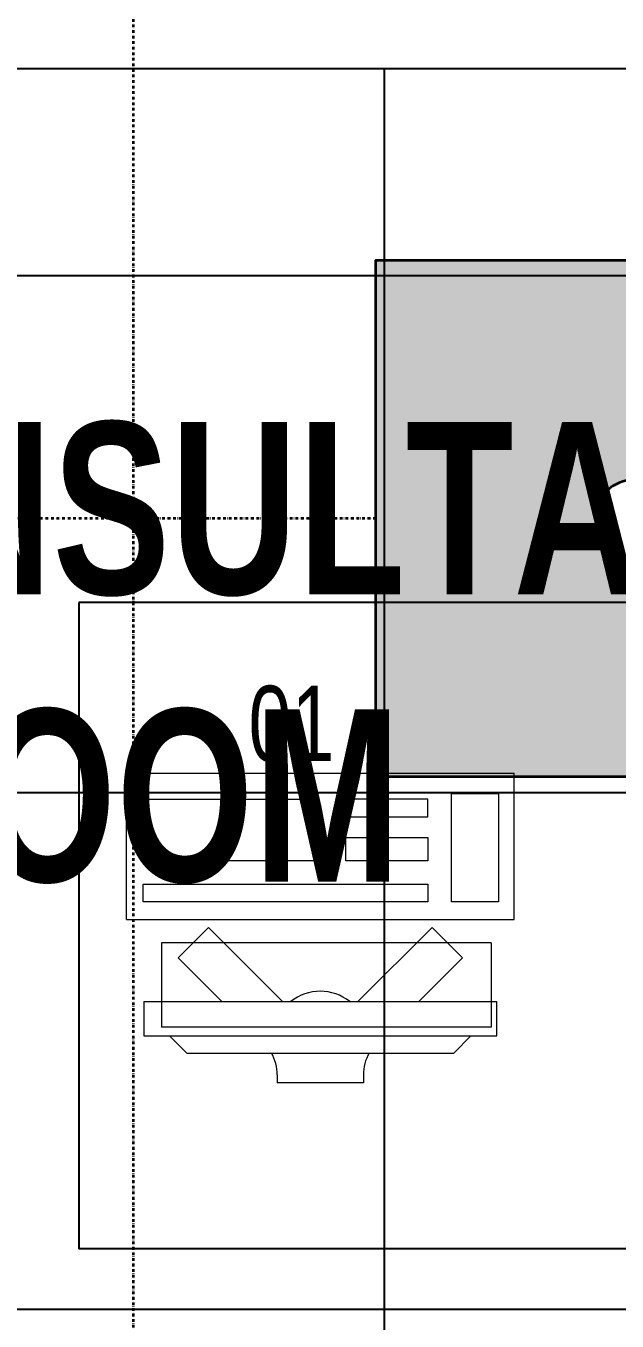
# Model space of a CAD drawing. Extents: x -12260 to 184725, y -29287 to 19916.
# Drawn here: x 41160 to 41846, y -7654 to -6150 of the extents above; entities that cross this region are included whole.
import ezdxf
from ezdxf.enums import TextEntityAlignment as Align

# ---------------------------------------------------------------- set-up
doc = ezdxf.new("R2010")
doc.units = 0
doc.header["$LTSCALE"] = 0.25
doc.linetypes.add('DASHDOT', pattern=[25.4, 12.7, -6.35, 0, -6.35])
for name, color, linetype, lineweight in [('01-First Floor-FUR$0$72_EGR_BASE_TEXT', 252, 'Continuous', 5), ('01-First Floor-FUR$0$72_EGR_EQP_TAG', 142, 'Continuous', 5), ('01-First Floor-FUR$0$LOADING', 253, 'Continuous', 5), ('01-First Floor-FUR$0$Walls', 251, 'Continuous', 5), ('E-LITE-CIRC-NUMB', 6, 'Continuous', 25), ('E-LITE-CLNG', 150, 'Continuous', 35), ('E-LITE-CLNG-CNDT', 6, 'DASHDOT', 35), ('E-LITE-CTRL', 6, 'Continuous', 25), ('E-LITE-IDEN', 6, 'Continuous', 25)]:
    doc.layers.add(name, color=color, linetype=linetype, lineweight=lineweight)
doc.layers.add('01-First Floor-FUR$0$FALSE CEILING', color=251, linetype='Continuous')
doc.styles.add('01-First Floor-FUR$0$X3G_ENTITY_257CFD', font='swisscl.ttf', dxfattribs={"height": 200})
doc.styles.add('01-First Floor-FUR$0$X3G_ENTITY_9EC9', font='swisscl.ttf', dxfattribs={"height": 0.2})
doc.styles.add('DC_SIMPLEX', font='SIMPLEX.shx', dxfattribs={"width": 0.7})

# ---------------------------------------------------------------- blocks, each defined once
blk = doc.blocks.new('*U216')
h = blk.add_hatch(color=254)
h.dxf.hatch_style = 1
h.paths.add_polyline_path([(-300, 300), (-300, -300), (300, -300), (300, 300)])
edge = h.paths.add_edge_path(flags=16)
edge.add_arc((0, 0), 45, 0, 360)
blk.add_lwpolyline([(-300, 300), (-300, -300), (300, -300), (300, 300)], close=True)
blk.add_circle((0, 0), 45)
at = {"layer": 'E-LITE-CIRC-NUMB', "style": 'DC_SIMPLEX', "width": 0.7, "flags": 8}
blk.add_attdef('CIRCUIT', text='', height=200, rotation=0, dxfattribs=at).set_placement((-473.9, 300), align=Align.RIGHT)
at = {"layer": 'E-LITE-CTRL', "style": 'DC_SIMPLEX', "width": 0.7, "flags": 8}
blk.add_attdef('CONTROL', (1118.9, -935), '', height=200, rotation=360, dxfattribs=at)
at = {"layer": 'E-LITE-IDEN', "style": 'DC_SIMPLEX', "width": 0.7, "flags": 8}
blk.add_attdef('TYPE', (460.4, 457.6), '', height=200, rotation=360, dxfattribs=at)
blk = doc.blocks.new('01-First Floor-FUR$0$ITCWLS1-P')
at = {"layer": '01-First Floor-FUR$0$LOADING'}
for p, q in [((-0.17, 0.45), (-0.17, 0)), ((-0.17, 0.45), (0, 0.45)), ((0, 0.45), (0, 0)), ((-0.2651, 0.43, 0), (-0.3051, 0.43, 0)), ((-0.3051, 0.43, 0), (-0.3051, 0.02, 0)), ((-0.2651, 0.43, 0), (-0.2651, 0.02, 0)), ((-0.1496, 0.4305), (-0.1291, 0.4305)), ((-0.1291, 0.4305), (-0.1291, 0.4089)), ((-0.197, 0.4094), (-0.295, 0.4094)), ((-0.295, 0.0264), (-0.295, 0.4094)), ((-0.197, 0.0264), (-0.197, 0.4094)), ((-0.3251, 0.38, 0), (-0.3051, 0.4, 0)), ((-0.3251, 0.38, 0), (-0.3251, 0.07, 0)), ((-0.3503, 0.275), (-0.3596, 0.275)), ((-0.3596, 0.175), (-0.3596, 0.275)), ((-0.3503, 0.175), (-0.3596, 0.175)), ((-0.3251, 0.07, 0), (-0.3051, 0.05, 0)), ((-0.3051, 0.02, 0), (-0.2651, 0.02, 0)), ((-0.197, 0.0264), (-0.295, 0.0264)), ((-0.17, 0), (0, 0))]:
    blk.add_line(p, q, dxfattribs=at)
at = {"layer": '01-First Floor-FUR$0$LOADING', "extrusion": (2.48281e-10, 3.18408e-10, -1)}
for p, q in [((-0.2651, 0.3395), (-0.2144, 0.3902)), ((-0.1791, 0.3548), (-0.2144, 0.3902)), ((-0.2651, 0.2688), (-0.1791, 0.3548))]:
    blk.add_line(p, q, dxfattribs=at)
at = {"layer": '01-First Floor-FUR$0$LOADING', "extrusion": (2.48281e-10, -3.18408e-10, -1)}
for p, q in [((-0.2651, 0.1812), (-0.1791, 0.0952)), ((-0.2651, 0.1105), (-0.2144, 0.0598)), ((-0.1791, 0.0952), (-0.2144, 0.0598))]:
    blk.add_line(p, q, dxfattribs=at)
at = {"layer": '01-First Floor-FUR$0$LOADING'}
for points in [[(-0.1291, 0.4089), (-0.1291, 0.1), (-0.1496, 0.1), (-0.1496, 0.4305)], [(-0.1496, 0.1), (-0.1496, 0.1), (-0.1496, 0.1), (-0.1496, 0.1), (-0.1496, 0.1), (-0.1496, 0.1), (-0.1496, 0.1), (-0.1496, 0.1), (-0.1496, 0.1)], [(-0.1496, 0.1), (-0.1496, 0.1), (-0.1496, 0.1), (-0.1496, 0.1), (-0.1496, 0.1), (-0.1496, 0.1), (-0.1496, 0.1), (-0.1496, 0.1), (-0.1496, 0.1), (-0.1496, 0.1), (-0.1496, 0.1), (-0.1496, 0.1), (-0.1496, 0.1), (-0.1496, 0.1), (-0.1496, 0.1), (-0.1496, 0.1), (-0.1496, 0.1), (-0.1496, 0.1)], [(-0.1496, 0.1), (-0.1496, 0.1), (-0.1496, 0.1), (-0.1496, 0.1), (-0.1496, 0.1), (-0.1496, 0.1), (-0.1496, 0.1), (-0.1496, 0.1), (-0.1496, 0.1), (-0.1496, 0.1)], [(-0.1496, 0.1), (-0.1496, 0.1), (-0.1496, 0.1), (-0.1496, 0.1), (-0.1496, 0.1), (-0.1496, 0.1), (-0.1496, 0.1)], [(-0.1496, 0.1), (-0.1496, 0.1), (-0.1496, 0.1), (-0.1496, 0.1), (-0.1496, 0.1), (-0.1496, 0.1), (-0.1496, 0.1), (-0.1496, 0.1), (-0.1496, 0.1), (-0.1496, 0.1)], [(-0.1496, 0.1), (-0.1496, 0.1), (-0.1496, 0.1), (-0.1496, 0.1), (-0.1496, 0.1), (-0.1496, 0.1), (-0.1496, 0.1), (-0.1496, 0.1), (-0.1496, 0.1), (-0.1496, 0.1), (-0.1496, 0.1), (-0.1496, 0.1), (-0.1496, 0.1), (-0.1496, 0.1), (-0.1496, 0.1)], [(-0.1496, 0.1), (-0.1496, 0.1), (-0.1496, 0.1), (-0.1496, 0.1), (-0.1496, 0.1), (-0.1496, 0.1), (-0.1496, 0.1), (-0.1496, 0.1), (-0.1496, 0.1), (-0.1496, 0.1)], [(-0.1496, 0.1), (-0.1496, 0.1), (-0.1496, 0.1), (-0.1496, 0.1), (-0.1496, 0.1), (-0.1496, 0.1), (-0.1496, 0.1), (-0.1496, 0.1), (-0.1496, 0.1), (-0.1496, 0.1)], [(-0.1496, 0.1), (-0.1496, 0.1), (-0.1496, 0.1), (-0.1496, 0.1), (-0.1496, 0.1), (-0.1496, 0.1), (-0.1496, 0.1), (-0.1496, 0.1), (-0.1496, 0.1), (-0.1496, 0.1), (-0.1496, 0.1), (-0.1496, 0.1), (-0.1496, 0.1), (-0.1496, 0.1), (-0.1496, 0.1), (-0.1496, 0.1), (-0.1496, 0.1), (-0.1496, 0.1), (-0.1496, 0.1), (-0.1496, 0.1), (-0.1496, 0.1), (-0.1496, 0.1), (-0.1496, 0.1), (-0.1496, 0.1), (-0.1496, 0.1), (-0.1496, 0.1), (-0.1496, 0.1), (-0.1496, 0.1), (-0.1496, 0.1), (-0.1496, 0.1), (-0.1496, 0.1), (-0.1496, 0.1), (-0.1496, 0.1), (-0.1496, 0.1), (-0.1496, 0.1), (-0.1496, 0.1), (-0.1496, 0.1), (-0.1496, 0.1), (-0.1496, 0.1), (-0.1496, 0.1), (-0.1496, 0.1), (-0.1496, 0.1), (-0.1496, 0.1), (-0.1496, 0.1), (-0.1496, 0.1), (-0.1496, 0.1), (-0.1496, 0.1), (-0.1496, 0.1), (-0.1496, 0.1), (-0.1496, 0.1), (-0.1496, 0.1), (-0.1496, 0.1), (-0.1496, 0.1), (-0.1496, 0.1)], [(-0.1496, 0.1), (-0.1496, 0.1), (-0.1496, 0.1), (-0.1496, 0.1), (-0.1496, 0.1), (-0.1496, 0.1), (-0.1496, 0.1), (-0.1496, 0.1), (-0.1496, 0.1), (-0.1496, 0.1), (-0.1496, 0.1), (-0.1496, 0.1), (-0.1496, 0.1), (-0.1496, 0.1), (-0.1496, 0.1), (-0.1496, 0.1), (-0.1496, 0.1), (-0.1496, 0.1), (-0.1496, 0.1), (-0.1496, 0.1), (-0.1496, 0.1), (-0.1496, 0.1), (-0.1496, 0.1), (-0.1496, 0.1), (-0.1496, 0.1), (-0.1496, 0.1), (-0.1496, 0.1), (-0.1496, 0.1), (-0.1496, 0.1), (-0.1496, 0.1), (-0.1496, 0.1), (-0.1496, 0.1), (-0.1496, 0.1), (-0.1496, 0.1), (-0.1496, 0.1), (-0.1496, 0.1), (-0.1496, 0.1), (-0.1496, 0.1), (-0.1496, 0.1), (-0.1496, 0.1), (-0.1496, 0.1), (-0.1496, 0.1), (-0.1496, 0.1), (-0.1496, 0.1), (-0.1496, 0.1), (-0.1496, 0.1), (-0.1496, 0.1), (-0.1496, 0.1), (-0.1496, 0.1), (-0.1496, 0.1), (-0.1496, 0.1), (-0.1496, 0.1), (-0.1496, 0.1), (-0.1496, 0.1), (-0.1496, 0.1), (-0.1496, 0.1), (-0.1496, 0.1), (-0.1496, 0.1), (-0.1496, 0.1), (-0.1496, 0.1), (-0.1496, 0.1), (-0.1496, 0.1), (-0.1496, 0.1), (-0.1496, 0.1), (-0.1496, 0.1), (-0.1496, 0.1), (-0.1496, 0.1), (-0.1496, 0.1), (-0.1496, 0.1), (-0.1496, 0.1), (-0.1496, 0.1), (-0.1496, 0.1), (-0.1496, 0.1), (-0.1496, 0.1), (-0.1496, 0.1), (-0.1496, 0.1), (-0.1496, 0.1), (-0.1496, 0.1), (-0.1496, 0.1), (-0.1496, 0.1), (-0.1496, 0.1), (-0.1496, 0.1), (-0.1496, 0.1), (-0.1496, 0.1), (-0.1496, 0.1), (-0.1496, 0.1), (-0.1496, 0.1), (-0.1496, 0.1), (-0.1496, 0.1)], [(-0.1496, 0.1), (-0.1496, 0.1), (-0.1496, 0.1), (-0.1496, 0.1), (-0.1496, 0.1), (-0.1496, 0.1), (-0.1496, 0.1), (-0.1496, 0.1), (-0.1496, 0.1), (-0.1496, 0.1), (-0.1496, 0.1), (-0.1496, 0.1)], [(-0.1496, 0.1), (-0.1496, 0.1), (-0.1496, 0.1), (-0.1496, 0.1), (-0.1496, 0.1), (-0.1496, 0.1), (-0.1496, 0.1)], [(-0.1496, 0.1), (-0.1496, 0.1), (-0.1496, 0.1), (-0.1496, 0.1), (-0.1496, 0.1), (-0.1496, 0.1), (-0.1496, 0.1), (-0.1496, 0.1), (-0.1496, 0.1), (-0.1496, 0.1), (-0.1496, 0.1), (-0.1496, 0.1), (-0.1496, 0.1), (-0.1496, 0.1), (-0.1496, 0.1), (-0.1496, 0.1), (-0.1496, 0.1)], [(-0.1496, 0.1), (-0.1496, 0.1), (-0.1496, 0.1), (-0.1496, 0.1), (-0.1496, 0.1), (-0.1496, 0.1), (-0.1496, 0.1), (-0.1496, 0.1), (-0.1496, 0.1), (-0.1496, 0.1), (-0.1496, 0.1), (-0.1496, 0.1), (-0.1496, 0.1), (-0.1496, 0.1), (-0.1496, 0.1), (-0.1496, 0.1), (-0.1496, 0.1), (-0.1496, 0.1), (-0.1496, 0.1), (-0.1496, 0.1), (-0.1496, 0.1), (-0.1496, 0.1), (-0.1496, 0.1), (-0.1496, 0.1), (-0.1496, 0.1), (-0.1496, 0.1), (-0.1496, 0.1), (-0.1496, 0.1), (-0.1496, 0.1), (-0.1496, 0.1), (-0.1496, 0.1), (-0.1496, 0.1), (-0.1496, 0.1), (-0.1496, 0.1), (-0.1496, 0.1), (-0.1496, 0.1), (-0.1496, 0.1), (-0.1496, 0.1), (-0.1496, 0.1), (-0.1496, 0.1), (-0.1496, 0.1), (-0.1496, 0.1), (-0.1496, 0.1), (-0.1496, 0.1), (-0.1496, 0.1), (-0.1496, 0.1), (-0.1496, 0.1), (-0.1496, 0.1), (-0.1496, 0.1), (-0.1496, 0.1), (-0.1496, 0.1), (-0.1496, 0.1), (-0.1496, 0.1), (-0.1496, 0.1), (-0.1496, 0.1), (-0.1496, 0.1), (-0.1496, 0.1), (-0.1496, 0.1), (-0.1496, 0.1), (-0.1496, 0.1), (-0.1496, 0.1), (-0.1496, 0.1), (-0.1496, 0.1), (-0.1496, 0.1), (-0.1496, 0.1), (-0.1496, 0.1), (-0.1496, 0.1), (-0.1496, 0.1), (-0.1496, 0.1), (-0.1496, 0.1), (-0.1496, 0.1), (-0.1496, 0.1), (-0.1496, 0.1), (-0.1496, 0.1), (-0.1496, 0.1), (-0.1496, 0.1), (-0.1496, 0.1), (-0.1496, 0.1), (-0.1496, 0.1), (-0.1496, 0.1), (-0.1496, 0.1), (-0.1496, 0.1), (-0.1496, 0.1), (-0.1496, 0.1), (-0.1496, 0.1), (-0.1496, 0.1), (-0.1496, 0.1), (-0.1496, 0.1), (-0.1496, 0.1), (-0.1496, 0.1), (-0.1496, 0.1), (-0.1496, 0.1), (-0.1496, 0.1), (-0.1496, 0.1), (-0.1496, 0.1), (-0.1496, 0.1), (-0.1496, 0.1), (-0.1496, 0.1), (-0.1496, 0.1), (-0.1496, 0.1), (-0.1496, 0.1), (-0.1496, 0.1), (-0.1496, 0.1), (-0.1496, 0.1), (-0.1496, 0.1), (-0.1496, 0.1), (-0.1496, 0.1), (-0.1496, 0.1), (-0.1496, 0.1), (-0.1496, 0.1), (-0.1496, 0.1)], [(-0.1496, 0.1), (-0.1496, 0.1), (-0.1496, 0.1), (-0.1496, 0.1), (-0.1496, 0.1), (-0.1496, 0.1), (-0.1496, 0.1), (-0.1496, 0.1)]]:
    blk.add_lwpolyline(points, dxfattribs=at)
for points in [[(-0.1019, 0.4305), (-0.0304, 0.4305), (-0.0304, 0.2294), (-0.1019, 0.2294)], [(-0.1019, 0.1954), (-0.0747, 0.1954), (-0.0747, 0.1), (-0.1019, 0.1)], [(-0.0304, 0.1954), (-0.0508, 0.1954), (-0.0508, 0.1), (-0.0304, 0.1)], [(-0.1496, 0.1), (-0.1496, 0.1), (-0.1496, 0.1), (-0.1496, 0.1), (-0.1496, 0.1), (-0.1496, 0.1), (-0.1496, 0.1), (-0.1496, 0.1), (-0.1496, 0.1), (-0.1496, 0.1), (-0.1496, 0.1), (-0.1496, 0.1), (-0.1496, 0.1), (-0.1496, 0.1), (-0.1496, 0.1), (-0.1496, 0.1), (-0.1496, 0.1), (-0.1496, 0.1), (-0.1496, 0.1), (-0.1496, 0.1), (-0.1496, 0.1), (-0.1496, 0.1), (-0.1496, 0.1), (-0.1496, 0.1), (-0.1496, 0.1), (-0.1496, 0.1), (-0.1496, 0.1), (-0.1496, 0.1), (-0.1496, 0.1), (-0.1496, 0.1), (-0.1496, 0.1), (-0.1496, 0.1), (-0.1496, 0.1), (-0.1496, 0.1), (-0.1496, 0.1), (-0.1496, 0.1), (-0.1496, 0.1), (-0.1496, 0.1), (-0.1496, 0.1), (-0.1496, 0.1), (-0.1496, 0.1), (-0.1496, 0.1), (-0.1496, 0.1), (-0.1496, 0.1), (-0.1496, 0.1), (-0.1496, 0.1), (-0.1496, 0.1), (-0.1496, 0.1), (-0.1496, 0.1), (-0.1496, 0.1), (-0.1496, 0.1), (-0.1496, 0.1), (-0.1496, 0.1), (-0.1496, 0.1), (-0.1496, 0.1), (-0.1496, 0.1), (-0.1496, 0.1), (-0.1496, 0.1), (-0.1496, 0.1), (-0.1496, 0.1), (-0.1496, 0.1), (-0.1496, 0.1), (-0.1496, 0.1), (-0.1496, 0.1), (-0.1496, 0.1), (-0.1496, 0.1), (-0.1496, 0.1), (-0.1496, 0.1), (-0.1496, 0.1), (-0.1496, 0.1), (-0.1496, 0.1), (-0.1496, 0.1), (-0.1496, 0.1), (-0.1496, 0.1), (-0.1496, 0.1), (-0.1496, 0.1), (-0.1496, 0.1), (-0.1496, 0.1), (-0.1496, 0.1), (-0.1496, 0.1), (-0.1496, 0.1), (-0.1496, 0.1), (-0.1496, 0.1), (-0.1496, 0.1), (-0.1496, 0.1), (-0.1496, 0.1), (-0.1496, 0.1), (-0.1496, 0.1), (-0.1496, 0.1), (-0.1496, 0.1), (-0.1496, 0.1), (-0.1496, 0.1), (-0.1496, 0.1), (-0.1496, 0.1), (-0.1496, 0.1), (-0.1496, 0.1), (-0.1496, 0.1), (-0.1496, 0.1), (-0.1496, 0.1), (-0.1496, 0.1), (-0.1496, 0.1), (-0.1496, 0.1), (-0.1496, 0.1), (-0.1496, 0.1), (-0.1496, 0.1), (-0.1496, 0.1), (-0.1496, 0.1), (-0.1496, 0.1), (-0.1496, 0.1), (-0.1496, 0.1), (-0.1496, 0.1), (-0.1496, 0.1), (-0.1496, 0.1), (-0.1496, 0.1), (-0.1496, 0.1), (-0.1496, 0.1), (-0.1496, 0.1), (-0.1496, 0.1), (-0.1496, 0.1), (-0.1496, 0.1), (-0.1496, 0.1), (-0.1496, 0.1), (-0.1496, 0.1), (-0.1496, 0.1), (-0.1496, 0.1), (-0.1496, 0.1), (-0.1496, 0.1), (-0.1496, 0.1), (-0.1496, 0.1), (-0.1496, 0.1), (-0.1496, 0.1), (-0.1496, 0.1), (-0.1496, 0.1), (-0.1496, 0.1), (-0.1496, 0.1), (-0.1496, 0.1), (-0.1496, 0.1), (-0.1496, 0.1), (-0.1496, 0.1), (-0.1496, 0.1), (-0.1496, 0.1), (-0.1496, 0.1), (-0.1496, 0.1), (-0.1496, 0.1), (-0.1496, 0.1), (-0.1496, 0.1), (-0.1496, 0.1), (-0.1496, 0.1), (-0.1496, 0.1), (-0.1496, 0.1), (-0.1496, 0.1), (-0.1496, 0.1), (-0.1496, 0.1), (-0.1496, 0.1), (-0.1496, 0.1), (-0.1496, 0.1), (-0.1496, 0.1), (-0.1496, 0.1), (-0.1496, 0.1), (-0.1496, 0.1), (-0.1496, 0.1), (-0.1496, 0.1), (-0.1496, 0.1), (-0.1496, 0.1), (-0.1496, 0.1), (-0.1496, 0.1), (-0.1496, 0.1), (-0.1496, 0.1), (-0.1496, 0.1), (-0.1496, 0.1), (-0.1496, 0.1), (-0.1496, 0.1), (-0.1496, 0.1), (-0.1496, 0.1), (-0.1496, 0.1), (-0.1496, 0.1), (-0.1496, 0.1), (-0.1496, 0.1), (-0.1496, 0.1), (-0.1496, 0.1), (-0.1496, 0.1), (-0.1496, 0.1), (-0.1496, 0.1), (-0.1496, 0.1), (-0.1496, 0.1), (-0.1496, 0.1), (-0.1496, 0.1), (-0.1496, 0.1), (-0.1496, 0.1), (-0.1496, 0.1), (-0.1496, 0.1), (-0.1496, 0.1), (-0.1496, 0.1), (-0.1496, 0.1), (-0.1496, 0.1), (-0.1496, 0.1), (-0.1496, 0.1), (-0.1496, 0.1), (-0.1496, 0.1), (-0.1496, 0.1), (-0.1496, 0.1), (-0.1496, 0.1), (-0.1496, 0.1), (-0.1496, 0.1), (-0.1496, 0.1), (-0.1496, 0.1), (-0.1496, 0.1), (-0.1496, 0.1), (-0.1496, 0.1), (-0.1496, 0.1), (-0.1496, 0.1), (-0.1496, 0.1), (-0.1496, 0.1), (-0.1496, 0.1), (-0.1496, 0.1), (-0.1496, 0.1), (-0.1496, 0.1), (-0.1496, 0.1), (-0.1496, 0.1), (-0.1496, 0.1), (-0.1496, 0.1), (-0.1496, 0.1), (-0.1496, 0.1), (-0.1496, 0.1), (-0.1496, 0.1), (-0.1496, 0.1), (-0.1496, 0.1), (-0.1496, 0.1), (-0.1496, 0.1), (-0.1496, 0.1), (-0.1496, 0.1), (-0.1496, 0.1), (-0.1496, 0.1), (-0.1496, 0.1), (-0.1496, 0.1), (-0.1496, 0.1), (-0.1496, 0.1), (-0.1496, 0.1), (-0.1496, 0.1), (-0.1496, 0.1), (-0.1496, 0.1), (-0.1496, 0.1), (-0.1496, 0.1), (-0.1496, 0.1), (-0.1496, 0.1), (-0.1496, 0.1), (-0.1496, 0.1), (-0.1496, 0.1), (-0.1496, 0.1), (-0.1496, 0.1), (-0.1496, 0.1), (-0.1496, 0.1), (-0.1496, 0.1), (-0.1496, 0.1), (-0.1496, 0.1), (-0.1496, 0.1), (-0.1496, 0.1), (-0.1496, 0.1), (-0.1496, 0.1), (-0.1496, 0.1), (-0.1496, 0.1), (-0.1496, 0.1), (-0.1496, 0.1), (-0.1496, 0.1), (-0.1496, 0.1), (-0.1496, 0.1), (-0.1496, 0.1), (-0.1496, 0.1), (-0.1496, 0.1), (-0.1496, 0.1), (-0.1496, 0.1), (-0.1496, 0.1), (-0.1496, 0.1), (-0.1496, 0.1), (-0.1496, 0.1), (-0.1496, 0.1), (-0.1496, 0.1)], [(-0.1496, 0.1), (-0.1496, 0.1), (-0.1496, 0.1), (-0.1496, 0.1), (-0.1496, 0.1), (-0.1496, 0.1), (-0.1496, 0.1), (-0.1496, 0.1), (-0.1496, 0.1), (-0.1496, 0.1), (-0.1496, 0.1), (-0.1496, 0.1), (-0.1496, 0.1), (-0.1496, 0.1), (-0.1496, 0.1), (-0.1496, 0.1), (-0.1496, 0.1), (-0.1496, 0.1), (-0.1496, 0.1), (-0.1496, 0.1), (-0.1496, 0.1), (-0.1496, 0.1), (-0.1496, 0.1), (-0.1496, 0.1), (-0.1496, 0.1), (-0.1496, 0.1), (-0.1496, 0.1), (-0.1496, 0.1), (-0.1496, 0.1), (-0.1496, 0.1), (-0.1496, 0.1), (-0.1496, 0.1), (-0.1496, 0.1), (-0.1496, 0.1), (-0.1496, 0.1), (-0.1496, 0.1), (-0.1496, 0.1), (-0.1496, 0.1), (-0.1496, 0.1), (-0.1496, 0.1), (-0.1496, 0.1), (-0.1496, 0.1), (-0.1496, 0.1), (-0.1496, 0.1), (-0.1496, 0.1), (-0.1496, 0.1), (-0.1496, 0.1), (-0.1496, 0.1), (-0.1496, 0.1), (-0.1496, 0.1), (-0.1496, 0.1), (-0.1496, 0.1), (-0.1496, 0.1), (-0.1496, 0.1), (-0.1496, 0.1), (-0.1496, 0.1), (-0.1496, 0.1), (-0.1496, 0.1), (-0.1496, 0.1), (-0.1496, 0.1), (-0.1496, 0.1), (-0.1496, 0.1), (-0.1496, 0.1), (-0.1496, 0.1), (-0.1496, 0.1), (-0.1496, 0.1), (-0.1496, 0.1), (-0.1496, 0.1), (-0.1496, 0.1), (-0.1496, 0.1), (-0.1496, 0.1), (-0.1496, 0.1), (-0.1496, 0.1), (-0.1496, 0.1), (-0.1496, 0.1), (-0.1496, 0.1), (-0.1496, 0.1), (-0.1496, 0.1), (-0.1496, 0.1), (-0.1496, 0.1), (-0.1496, 0.1), (-0.1496, 0.1), (-0.1496, 0.1), (-0.1496, 0.1), (-0.1496, 0.1), (-0.1496, 0.1), (-0.1496, 0.1), (-0.1496, 0.1), (-0.1496, 0.1), (-0.1496, 0.1), (-0.1496, 0.1), (-0.1496, 0.1), (-0.1496, 0.1), (-0.1496, 0.1), (-0.1496, 0.1), (-0.1496, 0.1), (-0.1496, 0.1), (-0.1496, 0.1), (-0.1496, 0.1), (-0.1496, 0.1), (-0.1496, 0.1), (-0.1496, 0.1), (-0.1496, 0.1), (-0.1496, 0.1), (-0.1496, 0.1), (-0.1496, 0.1), (-0.1496, 0.1), (-0.1496, 0.1), (-0.1496, 0.1), (-0.1496, 0.1), (-0.1496, 0.1), (-0.1496, 0.1), (-0.1496, 0.1), (-0.1496, 0.1), (-0.1496, 0.1), (-0.1496, 0.1), (-0.1496, 0.1), (-0.1496, 0.1), (-0.1496, 0.1), (-0.1496, 0.1), (-0.1496, 0.1), (-0.1496, 0.1), (-0.1496, 0.1), (-0.1496, 0.1), (-0.1496, 0.1), (-0.1496, 0.1), (-0.1496, 0.1), (-0.1496, 0.1), (-0.1496, 0.1), (-0.1496, 0.1), (-0.1496, 0.1), (-0.1496, 0.1), (-0.1496, 0.1), (-0.1496, 0.1), (-0.1496, 0.1), (-0.1496, 0.1), (-0.1496, 0.1), (-0.1496, 0.1), (-0.1496, 0.1), (-0.1496, 0.1), (-0.1496, 0.1), (-0.1496, 0.1), (-0.1496, 0.1), (-0.1496, 0.1), (-0.1496, 0.1), (-0.1496, 0.1), (-0.1496, 0.1), (-0.1496, 0.1), (-0.1496, 0.1), (-0.1496, 0.1), (-0.1496, 0.1), (-0.1496, 0.1), (-0.1496, 0.1), (-0.1496, 0.1), (-0.1496, 0.1), (-0.1496, 0.1), (-0.1496, 0.1), (-0.1496, 0.1), (-0.1496, 0.1), (-0.1496, 0.1), (-0.1496, 0.1), (-0.1496, 0.1), (-0.1496, 0.1), (-0.1496, 0.1), (-0.1496, 0.1), (-0.1496, 0.1), (-0.1496, 0.1), (-0.1496, 0.1), (-0.1496, 0.1), (-0.1496, 0.1), (-0.1496, 0.1), (-0.1496, 0.1), (-0.1496, 0.1), (-0.1496, 0.1), (-0.1496, 0.1), (-0.1496, 0.1), (-0.1496, 0.1), (-0.1496, 0.1), (-0.1496, 0.1), (-0.1496, 0.1), (-0.1496, 0.1), (-0.1496, 0.1), (-0.1496, 0.1), (-0.1496, 0.1), (-0.1496, 0.1), (-0.1496, 0.1), (-0.1496, 0.1), (-0.1496, 0.1), (-0.1496, 0.1), (-0.1496, 0.1), (-0.1496, 0.1), (-0.1496, 0.1), (-0.1496, 0.1), (-0.1496, 0.1), (-0.1496, 0.1), (-0.1496, 0.1), (-0.1496, 0.1), (-0.1496, 0.1), (-0.1496, 0.1), (-0.1496, 0.1), (-0.1496, 0.1), (-0.1496, 0.1), (-0.1496, 0.1), (-0.1496, 0.1), (-0.1496, 0.1), (-0.1496, 0.1), (-0.1496, 0.1), (-0.1496, 0.1), (-0.1496, 0.1), (-0.1496, 0.1), (-0.1496, 0.1), (-0.1496, 0.1), (-0.1496, 0.1), (-0.1496, 0.1)], [(-0.1496, 0.1), (-0.1496, 0.1), (-0.1496, 0.1), (-0.1496, 0.1), (-0.1496, 0.1), (-0.1496, 0.1), (-0.1496, 0.1), (-0.1496, 0.1), (-0.1496, 0.1), (-0.1496, 0.1), (-0.1496, 0.1), (-0.1496, 0.1), (-0.1496, 0.1), (-0.1496, 0.1), (-0.1496, 0.1), (-0.1496, 0.1), (-0.1496, 0.1), (-0.1496, 0.1), (-0.1496, 0.1), (-0.1496, 0.1), (-0.1496, 0.1), (-0.1496, 0.1), (-0.1496, 0.1), (-0.1496, 0.1), (-0.1496, 0.1), (-0.1496, 0.1), (-0.1496, 0.1), (-0.1496, 0.1), (-0.1496, 0.1), (-0.1496, 0.1), (-0.1496, 0.1), (-0.1496, 0.1), (-0.1496, 0.1), (-0.1496, 0.1), (-0.1496, 0.1), (-0.1496, 0.1), (-0.1496, 0.1), (-0.1496, 0.1), (-0.1496, 0.1), (-0.1496, 0.1), (-0.1496, 0.1), (-0.1496, 0.1), (-0.1496, 0.1), (-0.1496, 0.1), (-0.1496, 0.1), (-0.1496, 0.1), (-0.1496, 0.1), (-0.1496, 0.1), (-0.1496, 0.1), (-0.1496, 0.1), (-0.1496, 0.1), (-0.1496, 0.1), (-0.1496, 0.1), (-0.1496, 0.1), (-0.1496, 0.1), (-0.1496, 0.1), (-0.1496, 0.1), (-0.1496, 0.1), (-0.1496, 0.1), (-0.1496, 0.1), (-0.1496, 0.1), (-0.1496, 0.1), (-0.1496, 0.1), (-0.1496, 0.1), (-0.1496, 0.1), (-0.1496, 0.1), (-0.1496, 0.1), (-0.1496, 0.1), (-0.1496, 0.1), (-0.1496, 0.1), (-0.1496, 0.1), (-0.1496, 0.1), (-0.1496, 0.1), (-0.1496, 0.1), (-0.1496, 0.1), (-0.1496, 0.1), (-0.1496, 0.1), (-0.1496, 0.1), (-0.1496, 0.1), (-0.1496, 0.1), (-0.1496, 0.1), (-0.1496, 0.1), (-0.1496, 0.1), (-0.1496, 0.1), (-0.1496, 0.1), (-0.1496, 0.1), (-0.1496, 0.1), (-0.1496, 0.1), (-0.1496, 0.1), (-0.1496, 0.1), (-0.1496, 0.1), (-0.1496, 0.1), (-0.1496, 0.1), (-0.1496, 0.1), (-0.1496, 0.1), (-0.1496, 0.1), (-0.1496, 0.1), (-0.1496, 0.1), (-0.1496, 0.1), (-0.1496, 0.1), (-0.1496, 0.1), (-0.1496, 0.1), (-0.1496, 0.1), (-0.1496, 0.1), (-0.1496, 0.1), (-0.1496, 0.1), (-0.1496, 0.1), (-0.1496, 0.1), (-0.1496, 0.1), (-0.1496, 0.1), (-0.1496, 0.1), (-0.1496, 0.1), (-0.1496, 0.1), (-0.1496, 0.1), (-0.1496, 0.1), (-0.1496, 0.1), (-0.1496, 0.1), (-0.1496, 0.1), (-0.1496, 0.1), (-0.1496, 0.1), (-0.1496, 0.1), (-0.1496, 0.1), (-0.1496, 0.1), (-0.1496, 0.1), (-0.1496, 0.1), (-0.1496, 0.1), (-0.1496, 0.1), (-0.1496, 0.1), (-0.1496, 0.1), (-0.1496, 0.1), (-0.1496, 0.1), (-0.1496, 0.1), (-0.1496, 0.1), (-0.1496, 0.1), (-0.1496, 0.1), (-0.1496, 0.1), (-0.1496, 0.1), (-0.1496, 0.1), (-0.1496, 0.1), (-0.1496, 0.1), (-0.1496, 0.1), (-0.1496, 0.1), (-0.1496, 0.1), (-0.1496, 0.1), (-0.1496, 0.1), (-0.1496, 0.1), (-0.1496, 0.1), (-0.1496, 0.1), (-0.1496, 0.1), (-0.1496, 0.1), (-0.1496, 0.1), (-0.1496, 0.1), (-0.1496, 0.1), (-0.1496, 0.1), (-0.1496, 0.1), (-0.1496, 0.1), (-0.1496, 0.1), (-0.1496, 0.1), (-0.1496, 0.1), (-0.1496, 0.1), (-0.1496, 0.1), (-0.1496, 0.1), (-0.1496, 0.1), (-0.1496, 0.1), (-0.1496, 0.1), (-0.1496, 0.1), (-0.1496, 0.1), (-0.1496, 0.1), (-0.1496, 0.1), (-0.1496, 0.1), (-0.1496, 0.1), (-0.1496, 0.1), (-0.1496, 0.1), (-0.1496, 0.1), (-0.1496, 0.1), (-0.1496, 0.1), (-0.1496, 0.1), (-0.1496, 0.1), (-0.1496, 0.1), (-0.1496, 0.1), (-0.1496, 0.1), (-0.1496, 0.1), (-0.1496, 0.1), (-0.1496, 0.1), (-0.1496, 0.1), (-0.1496, 0.1), (-0.1496, 0.1), (-0.1496, 0.1), (-0.1496, 0.1), (-0.1496, 0.1), (-0.1496, 0.1), (-0.1496, 0.1), (-0.1496, 0.1), (-0.1496, 0.1), (-0.1496, 0.1), (-0.1496, 0.1), (-0.1496, 0.1), (-0.1496, 0.1), (-0.1496, 0.1), (-0.1496, 0.1), (-0.1496, 0.1), (-0.1496, 0.1), (-0.1496, 0.1), (-0.1496, 0.1), (-0.1496, 0.1), (-0.1496, 0.1), (-0.1496, 0.1), (-0.1496, 0.1), (-0.1496, 0.1), (-0.1496, 0.1), (-0.1496, 0.1), (-0.1496, 0.1), (-0.1496, 0.1), (-0.1496, 0.1), (-0.1496, 0.1), (-0.1496, 0.1), (-0.1496, 0.1), (-0.1496, 0.1), (-0.1496, 0.1)], [(-0.1496, 0.0727), (-0.0236, 0.0727), (-0.0236, 0.0182), (-0.1496, 0.0182)]]:
    blk.add_lwpolyline(points, close=True, dxfattribs=at)
for centre, radius, start, end in [((-0.3503, 0.325), 0.05, 270, 300.3093), ((-0.3089, 0.225), 0.0556, 321.9431, 38.0569), ((-0.3503, 0.125), 0.05, 59.6907, 90)]:
    blk.add_arc(centre, radius, start, end, dxfattribs=at)
blk = doc.blocks.new('01-First Floor-FUR')
at = {"layer": '01-First Floor-FUR$0$FALSE CEILING', "linetype": 'Continuous'}
for p, q in [((41576, -9440), (41576, -6200)), ((38576, -6440), (42776, -6440)), ((38576, -7040), (42776, -7040)), ((38576, -7640), (42776, -7640))]:
    blk.add_line(p, q, dxfattribs=at)
at = {"layer": '01-First Floor-FUR$0$FALSE CEILING'}
blk.add_lwpolyline([(38576, -9440), (42776, -9440), (42776, -6200), (38576, -6200)], close=True, dxfattribs=at)
at = {"layer": '01-First Floor-FUR$0$FALSE CEILING', "elevation": 0}
blk.add_lwpolyline([(41221.1, -6819.4), (41221.1, -7569.4), (42721.1, -7569.4), (42721.1, -6819.4)], close=True, dxfattribs=at)
at = {"layer": '01-First Floor-FUR$0$LOADING', "elevation": 0}
blk.add_lwpolyline([(41221.1, -6819.4), (41221.1, -7569.4), (42721.1, -7569.4), (42721.1, -6819.4)], close=True, dxfattribs=at)
at = {"layer": '01-First Floor-FUR$0$Walls'}
blk.add_line((42776, -6200), (38576, -6200), dxfattribs=at)
at = {"layer": '01-First Floor-FUR$0$LOADING', "extrusion": (-1.93992e-16, 8.01373e-06, 1), "xscale": 1000.000000000014, "yscale": 1000.000000000014, "zscale": 1000.000000000014, "rotation": 90.00000000000001}
blk.add_blockref('01-First Floor-FUR$0$ITCWLS1-P', (41726.6, -7017.5, -0.1), dxfattribs=at)
at = {"layer": '01-First Floor-FUR$0$72_EGR_BASE_TEXT', "insert": (40530.2, -6610), "char_height": 200, "width": 4223.97, "attachment_point": 2, "style": '01-First Floor-FUR$0$X3G_ENTITY_9EC9'}
blk.add_mtext('{\\fSwis721 LtCn BT|b1|i0|c0|p34;EAR, NOSE, THROAT CONSULTATION / EXAMINATION ROOM}', dxfattribs=at)
at = {"layer": '01-First Floor-FUR$0$72_EGR_EQP_TAG', "insert": (41468.1, -6916.2, -0.1), "char_height": 87.47, "attachment_point": 2, "style": '01-First Floor-FUR$0$X3G_ENTITY_257CFD'}
blk.add_mtext('01', dxfattribs=at)

msp = doc.modelspace()

# ---------------------------------------------------------------- linework, layer by layer
at = {"layer": 'E-LITE-CLNG-CNDT', "color": 1, "elevation": -0.1}
msp.add_lwpolyline([(41566.2, -6721.9), (40496, -6721.9, -0.414214), (40396, -6621.9), (40396, -3481.9, 0.414214), (40296, -3381.9), (39766.2, -3381.9)], format="xyb", dxfattribs=at)
at = {"layer": 'E-LITE-CLNG-CNDT'}
msp.add_lwpolyline([(41576, -5200.1), (41334.3, -5339.6, 0.267949), (41284.3, -5426.2), (41284.3, -8332.2, 0.267929), (41334.3, -8418.8), (41575.9, -8558.4)], format="xyb", dxfattribs=at)

# ---------------------------------------------------------------- block references
at = {"layer": 'E-LITE-CLNG'}
ref = msp.add_blockref('*U216', (41866.2, -6721.9, -0.1), dxfattribs=dict(at, xscale=-1))
ref.add_attrib('TYPE', 'LD1', (42259.7, -6417.4, -0.1), dxfattribs={"layer": 'E-LITE-IDEN', "height": 200, "rotation": 0, "style": 'DC_SIMPLEX', "width": 0.7, "flags": 8})
at = {"layer": 'E-LITE-CLNG-CNDT'}
msp.add_blockref('01-First Floor-FUR', (0, 0), dxfattribs=at)

doc.saveas('drawing.dxf')
